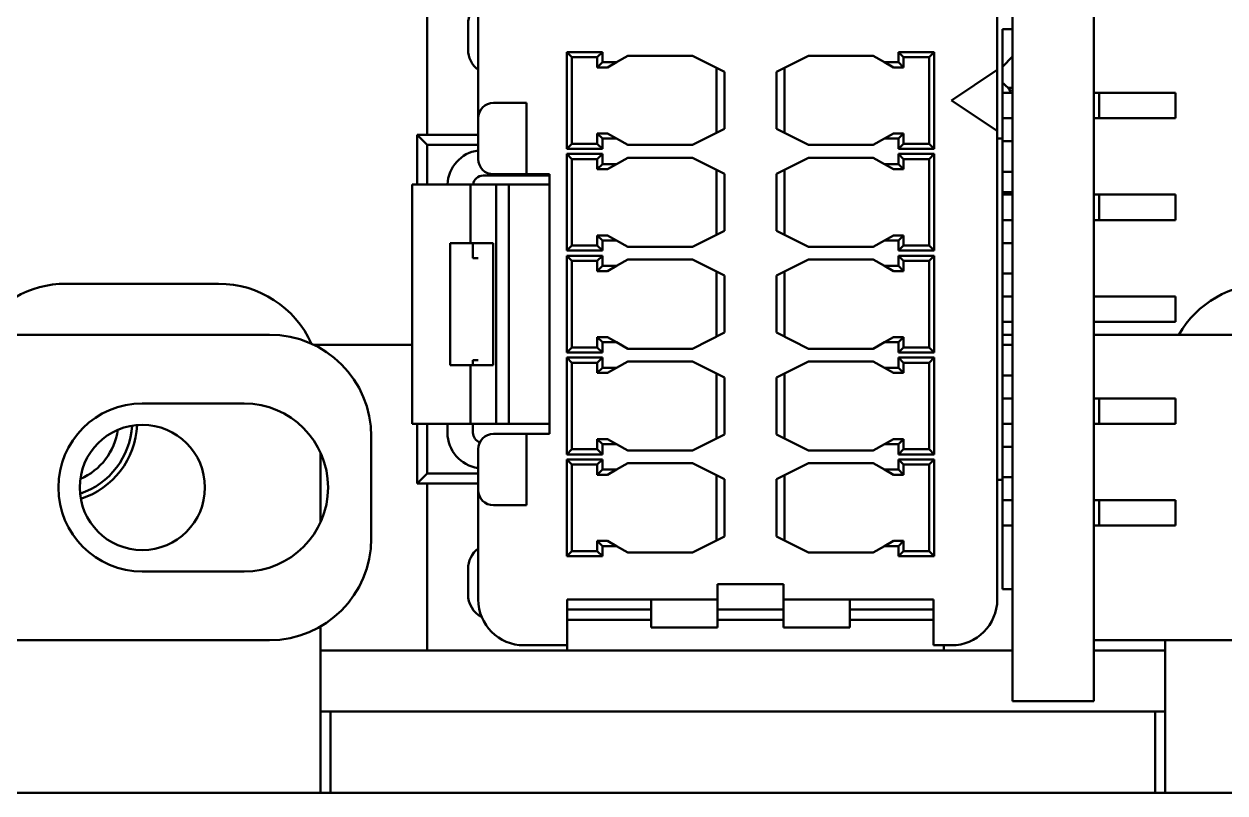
# Model space of a CAD drawing. Header units: millimetres. Extents: x 3100 to 5091, y 868 to 1900.
# Drawn here: x 3480.72 to 3504.32, y 1598.43 to 1613.53 of the extents above; entities that cross this region are included whole.
import ezdxf

# ---------------------------------------------------------------- set-up
doc = ezdxf.new("R2010")
doc.units = ezdxf.units.MM
doc.header["$LTSCALE"] = 1.8
doc.layers.add('외형선(ISO)', color=7, linetype='Continuous', lineweight=50)

msp = doc.modelspace()

# ---------------------------------------------------------------- linework, layer by layer
at = {"layer": '외형선(ISO)'}
for p, q in [((3501.74, 1617.226), (3501.74, 1600.226)), ((3488.64, 1611.351), (3488.64, 1614.626)), ((3500.14, 1613.426), (3500.14, 1614.626)), ((3489.64, 1611.676), (3489.64, 1613.826)), ((3499.84, 1613.826), (3499.84, 1612.626)), ((3489.44, 1613.526), (3489.44, 1613.026)), ((3500.14, 1613.426), (3499.94, 1613.426)), ((3499.94, 1613.426), (3499.94, 1611.276)), ((3500.14, 1611.226), (3500.14, 1613.426)), ((3491.38, 1612.976), (3491.38, 1611.076)), ((3492.08, 1612.976), (3491.38, 1612.976)), ((3491.38, 1612.976), (3491.48, 1612.876)), ((3491.48, 1612.876), (3491.48, 1611.176)), ((3491.98, 1612.876), (3491.48, 1612.876)), ((3492.08, 1612.976), (3491.98, 1612.876)), ((3491.98, 1612.676), (3491.98, 1612.876)), ((3492.08, 1612.776), (3492.08, 1612.976)), ((3492.58, 1612.901), (3492.358, 1612.776)), ((3492.58, 1612.901), (3493.85, 1612.901)), ((3493.85, 1612.901), (3494.48, 1612.586)), ((3495.5, 1612.586), (3496.13, 1612.901)), ((3496.13, 1612.901), (3497.4, 1612.901)), ((3497.622, 1612.776), (3497.4, 1612.901)), ((3497.9, 1612.976), (3497.9, 1612.776)), ((3498.6, 1612.976), (3497.9, 1612.976)), ((3497.9, 1612.976), (3498, 1612.876)), ((3498.5, 1612.876), (3498, 1612.876)), ((3498, 1612.876), (3498, 1612.676)), ((3498.6, 1612.976), (3498.5, 1612.876)), ((3498.5, 1611.176), (3498.5, 1612.876)), ((3498.6, 1611.076), (3498.6, 1612.976)), ((3499.94, 1612.686), (3500.14, 1612.886)), ((3492.08, 1612.776), (3491.98, 1612.676)), ((3492.18, 1612.676), (3491.98, 1612.676)), ((3492.358, 1612.776), (3492.08, 1612.776)), ((3492.358, 1612.776), (3492.18, 1612.676)), ((3494.32, 1612.666), (3494.32, 1611.386)), ((3495.66, 1611.386), (3495.66, 1612.666)), ((3497.9, 1612.776), (3497.622, 1612.776)), ((3497.622, 1612.776), (3497.8, 1612.676)), ((3498, 1612.676), (3497.8, 1612.676)), ((3497.9, 1612.776), (3498, 1612.676)), ((3499.84, 1612.626), (3498.94, 1612.026)), ((3499.84, 1611.426), (3499.84, 1612.626)), ((3494.48, 1612.586), (3494.48, 1611.466)), ((3495.5, 1611.466), (3495.5, 1612.586)), ((3499.94, 1612.176), (3500.14, 1612.176)), ((3500.046, 1612.276), (3500.14, 1612.276)), ((3501.74, 1612.176), (3501.84, 1612.176)), ((3501.84, 1612.176), (3503.34, 1612.176)), ((3501.84, 1611.676), (3501.84, 1612.176)), ((3503.34, 1611.676), (3503.34, 1612.176)), ((3490.24, 1611.976), (3489.94, 1611.976)), ((3490.24, 1611.976), (3490.59, 1611.976)), ((3490.59, 1611.676), (3490.59, 1611.976)), ((3498.94, 1612.026), (3499.84, 1611.426)), ((3489.64, 1610.876), (3489.64, 1611.676)), ((3490.59, 1610.876), (3490.59, 1611.676)), ((3499.94, 1611.676), (3500.14, 1611.676)), ((3501.74, 1611.676), (3501.84, 1611.676)), ((3501.84, 1611.676), (3503.34, 1611.676)), ((3494.48, 1611.466), (3493.85, 1611.151)), ((3496.13, 1611.151), (3495.5, 1611.466)), ((3499.84, 1611.426), (3499.84, 1602.226)), ((3488.64, 1611.151), (3488.44, 1611.351)), ((3488.44, 1610.376), (3488.44, 1611.351)), ((3488.44, 1611.351), (3489.64, 1611.351)), ((3491.38, 1611.076), (3491.48, 1611.176)), ((3491.48, 1611.176), (3491.98, 1611.176)), ((3491.98, 1611.376), (3492.18, 1611.376)), ((3491.98, 1611.176), (3491.98, 1611.376)), ((3492.08, 1611.276), (3491.98, 1611.376)), ((3492.08, 1611.076), (3491.98, 1611.176)), ((3492.08, 1611.276), (3492.358, 1611.276)), ((3492.08, 1611.076), (3492.08, 1611.276)), ((3492.358, 1611.276), (3492.18, 1611.376)), ((3492.358, 1611.276), (3492.58, 1611.151)), ((3497.4, 1611.151), (3497.622, 1611.276)), ((3497.622, 1611.276), (3497.8, 1611.376)), ((3497.622, 1611.276), (3497.9, 1611.276)), ((3497.8, 1611.376), (3498, 1611.376)), ((3497.9, 1611.276), (3498, 1611.376)), ((3497.9, 1611.276), (3497.9, 1611.076)), ((3497.9, 1611.076), (3498, 1611.176)), ((3498, 1611.376), (3498, 1611.176)), ((3498, 1611.176), (3498.5, 1611.176)), ((3498.6, 1611.076), (3498.5, 1611.176)), ((3499.84, 1611.276), (3499.94, 1611.276)), ((3499.94, 1604.576), (3499.94, 1611.276)), ((3499.94, 1611.226), (3500.14, 1611.226)), ((3500.14, 1610.626), (3500.14, 1611.226)), ((3488.64, 1611.151), (3489.64, 1611.151)), ((3488.64, 1610.376), (3488.64, 1611.151)), ((3491.38, 1611.076), (3492.08, 1611.076)), ((3491.38, 1610.976), (3491.38, 1609.076)), ((3492.08, 1610.976), (3491.38, 1610.976)), ((3491.38, 1610.976), (3491.48, 1610.876)), ((3492.08, 1610.976), (3491.98, 1610.876)), ((3492.08, 1610.776), (3492.08, 1610.976)), ((3493.85, 1611.151), (3492.58, 1611.151)), ((3497.4, 1611.151), (3496.13, 1611.151)), ((3497.9, 1611.076), (3498.6, 1611.076)), ((3497.9, 1610.976), (3497.9, 1610.776)), ((3498.6, 1610.976), (3497.9, 1610.976)), ((3497.9, 1610.976), (3498, 1610.876)), ((3498.6, 1610.976), (3498.5, 1610.876)), ((3498.6, 1609.076), (3498.6, 1610.976)), ((3490.59, 1610.576), (3490.59, 1610.876)), ((3491.48, 1610.876), (3491.48, 1609.176)), ((3491.98, 1610.876), (3491.48, 1610.876)), ((3491.98, 1610.676), (3491.98, 1610.876)), ((3492.08, 1610.776), (3491.98, 1610.676)), ((3492.358, 1610.776), (3492.08, 1610.776)), ((3492.358, 1610.776), (3492.18, 1610.676)), ((3492.58, 1610.901), (3492.358, 1610.776)), ((3492.58, 1610.901), (3493.85, 1610.901)), ((3493.85, 1610.901), (3494.48, 1610.586)), ((3495.5, 1610.586), (3496.13, 1610.901)), ((3496.13, 1610.901), (3497.4, 1610.901)), ((3497.622, 1610.776), (3497.4, 1610.901)), ((3497.9, 1610.776), (3497.622, 1610.776)), ((3497.622, 1610.776), (3497.8, 1610.676)), ((3497.9, 1610.776), (3498, 1610.676)), ((3498.5, 1610.876), (3498, 1610.876)), ((3498, 1610.876), (3498, 1610.676)), ((3498.5, 1609.176), (3498.5, 1610.876)), ((3489.737, 1610.551), (3490.59, 1610.551)), ((3489.94, 1610.576), (3490.24, 1610.576)), ((3490.59, 1610.576), (3490.24, 1610.576)), ((3490.59, 1610.576), (3490.59, 1610.551)), ((3490.59, 1610.576), (3491.04, 1610.576)), ((3490.59, 1610.551), (3490.64, 1610.551)), ((3490.64, 1610.576), (3490.64, 1610.551)), ((3490.74, 1610.551), (3490.64, 1610.551)), ((3490.74, 1610.576), (3490.74, 1610.551)), ((3490.74, 1610.551), (3491.04, 1610.551)), ((3491.04, 1605.476), (3491.04, 1610.576)), ((3492.18, 1610.676), (3491.98, 1610.676)), ((3494.32, 1610.666), (3494.32, 1609.386)), ((3494.48, 1610.586), (3494.48, 1609.466)), ((3495.5, 1609.466), (3495.5, 1610.586)), ((3495.66, 1609.386), (3495.66, 1610.666)), ((3498, 1610.676), (3497.8, 1610.676)), ((3499.94, 1610.626), (3500.14, 1610.626)), ((3500.14, 1609.226), (3500.14, 1610.626)), ((3489.49, 1610.376), (3488.34, 1610.376)), ((3488.34, 1610.376), (3488.34, 1605.676)), ((3489.99, 1610.376), (3489.49, 1610.376)), ((3489.49, 1610.376), (3489.49, 1609.226)), ((3489.99, 1605.676), (3489.99, 1610.376)), ((3490.24, 1610.376), (3489.99, 1610.376)), ((3490.387, 1610.376), (3490.24, 1610.376)), ((3490.24, 1610.376), (3490.24, 1605.676)), ((3490.886, 1610.376), (3490.387, 1610.376)), ((3491.04, 1610.376), (3490.886, 1610.376)), ((3499.94, 1610.226), (3500.14, 1610.226)), ((3499.94, 1610.176), (3500.14, 1610.176)), ((3501.74, 1610.176), (3501.84, 1610.176)), ((3501.84, 1610.176), (3503.34, 1610.176)), ((3501.84, 1609.676), (3501.84, 1610.176)), ((3503.34, 1609.676), (3503.34, 1610.176)), ((3499.94, 1609.676), (3500.14, 1609.676)), ((3501.74, 1609.676), (3501.84, 1609.676)), ((3501.84, 1609.676), (3503.34, 1609.676)), ((3491.98, 1609.376), (3492.18, 1609.376)), ((3491.98, 1609.176), (3491.98, 1609.376)), ((3492.08, 1609.276), (3491.98, 1609.376)), ((3492.358, 1609.276), (3492.18, 1609.376)), ((3494.48, 1609.466), (3493.85, 1609.151)), ((3496.13, 1609.151), (3495.5, 1609.466)), ((3497.622, 1609.276), (3497.8, 1609.376)), ((3497.8, 1609.376), (3498, 1609.376)), ((3497.9, 1609.276), (3498, 1609.376)), ((3498, 1609.376), (3498, 1609.176)), ((3489.49, 1609.226), (3489.09, 1609.226)), ((3489.09, 1609.226), (3489.09, 1606.826)), ((3489.936, 1609.226), (3489.49, 1609.226)), ((3489.537, 1609.226), (3489.537, 1608.926)), ((3489.936, 1606.826), (3489.936, 1609.226)), ((3491.38, 1609.076), (3491.48, 1609.176)), ((3491.38, 1609.076), (3492.08, 1609.076)), ((3491.48, 1609.176), (3491.98, 1609.176)), ((3492.08, 1609.076), (3491.98, 1609.176)), ((3492.08, 1609.276), (3492.358, 1609.276)), ((3492.08, 1609.076), (3492.08, 1609.276)), ((3492.358, 1609.276), (3492.58, 1609.151)), ((3493.85, 1609.151), (3492.58, 1609.151)), ((3497.4, 1609.151), (3496.13, 1609.151)), ((3497.4, 1609.151), (3497.622, 1609.276)), ((3497.622, 1609.276), (3497.9, 1609.276)), ((3497.9, 1609.276), (3497.9, 1609.076)), ((3497.9, 1609.076), (3498, 1609.176)), ((3497.9, 1609.076), (3498.6, 1609.076)), ((3498, 1609.176), (3498.5, 1609.176)), ((3498.6, 1609.076), (3498.5, 1609.176)), ((3499.94, 1609.226), (3500.14, 1609.226)), ((3500.14, 1608.626), (3500.14, 1609.226)), ((3489.637, 1608.926), (3489.537, 1608.926)), ((3491.38, 1608.976), (3491.38, 1607.076)), ((3492.08, 1608.976), (3491.38, 1608.976)), ((3491.38, 1608.976), (3491.48, 1608.876)), ((3491.48, 1608.876), (3491.48, 1607.176)), ((3491.98, 1608.876), (3491.48, 1608.876)), ((3492.08, 1608.976), (3491.98, 1608.876)), ((3491.98, 1608.676), (3491.98, 1608.876)), ((3492.08, 1608.776), (3492.08, 1608.976)), ((3492.58, 1608.901), (3492.358, 1608.776)), ((3492.58, 1608.901), (3493.85, 1608.901)), ((3493.85, 1608.901), (3494.48, 1608.586)), ((3495.5, 1608.586), (3496.13, 1608.901)), ((3496.13, 1608.901), (3497.4, 1608.901)), ((3497.622, 1608.776), (3497.4, 1608.901)), ((3497.9, 1608.976), (3497.9, 1608.776)), ((3498.6, 1608.976), (3497.9, 1608.976)), ((3497.9, 1608.976), (3498, 1608.876)), ((3498.5, 1608.876), (3498, 1608.876)), ((3498, 1608.876), (3498, 1608.676)), ((3498.6, 1608.976), (3498.5, 1608.876)), ((3498.5, 1607.176), (3498.5, 1608.876)), ((3498.6, 1607.076), (3498.6, 1608.976)), ((3492.08, 1608.776), (3491.98, 1608.676)), ((3492.18, 1608.676), (3491.98, 1608.676)), ((3492.358, 1608.776), (3492.08, 1608.776)), ((3492.358, 1608.776), (3492.18, 1608.676)), ((3494.32, 1608.666), (3494.32, 1607.386)), ((3494.48, 1608.586), (3494.48, 1607.466)), ((3495.5, 1607.466), (3495.5, 1608.586)), ((3495.66, 1607.386), (3495.66, 1608.666)), ((3497.9, 1608.776), (3497.622, 1608.776)), ((3497.622, 1608.776), (3497.8, 1608.676)), ((3498, 1608.676), (3497.8, 1608.676)), ((3497.9, 1608.776), (3498, 1608.676)), ((3499.94, 1608.626), (3500.14, 1608.626)), ((3500.14, 1607.226), (3500.14, 1608.626)), ((3481.54, 1608.426), (3484.54, 1608.426)), ((3500.14, 1608.176), (3499.94, 1608.176)), ((3503.34, 1608.176), (3501.74, 1608.176)), ((3503.34, 1608.176), (3503.34, 1607.676)), ((3500.14, 1607.676), (3499.94, 1607.676)), ((3503.34, 1607.676), (3501.74, 1607.676)), ((3478.14, 1607.426), (3485.54, 1607.426)), ((3494.48, 1607.466), (3493.85, 1607.151)), ((3496.13, 1607.151), (3495.5, 1607.466)), ((3499.94, 1607.426), (3500.14, 1607.426)), ((3501.74, 1607.426), (3509.14, 1607.426)), ((3486.412, 1607.226), (3488.34, 1607.226)), ((3491.38, 1607.076), (3491.48, 1607.176)), ((3491.48, 1607.176), (3491.98, 1607.176)), ((3491.98, 1607.376), (3492.18, 1607.376)), ((3491.98, 1607.176), (3491.98, 1607.376)), ((3492.08, 1607.276), (3491.98, 1607.376)), ((3492.08, 1607.076), (3491.98, 1607.176)), ((3492.08, 1607.276), (3492.358, 1607.276)), ((3492.08, 1607.076), (3492.08, 1607.276)), ((3492.358, 1607.276), (3492.18, 1607.376)), ((3492.358, 1607.276), (3492.58, 1607.151)), ((3497.4, 1607.151), (3497.622, 1607.276)), ((3497.622, 1607.276), (3497.8, 1607.376)), ((3497.622, 1607.276), (3497.9, 1607.276)), ((3497.8, 1607.376), (3498, 1607.376)), ((3497.9, 1607.276), (3498, 1607.376)), ((3497.9, 1607.276), (3497.9, 1607.076)), ((3497.9, 1607.076), (3498, 1607.176)), ((3498, 1607.376), (3498, 1607.176)), ((3498, 1607.176), (3498.5, 1607.176)), ((3498.6, 1607.076), (3498.5, 1607.176)), ((3499.94, 1607.226), (3500.14, 1607.226)), ((3500.14, 1606.626), (3500.14, 1607.226)), ((3489.537, 1606.926), (3489.537, 1606.826)), ((3489.537, 1606.926), (3489.637, 1606.926)), ((3491.38, 1607.076), (3492.08, 1607.076)), ((3491.38, 1606.976), (3491.38, 1605.076)), ((3492.08, 1606.976), (3491.38, 1606.976)), ((3491.38, 1606.976), (3491.48, 1606.876)), ((3492.08, 1606.976), (3491.98, 1606.876)), ((3492.08, 1606.776), (3492.08, 1606.976)), ((3493.85, 1607.151), (3492.58, 1607.151)), ((3497.4, 1607.151), (3496.13, 1607.151)), ((3497.9, 1607.076), (3498.6, 1607.076)), ((3497.9, 1606.976), (3497.9, 1606.776)), ((3498.6, 1606.976), (3497.9, 1606.976)), ((3497.9, 1606.976), (3498, 1606.876)), ((3498.6, 1606.976), (3498.5, 1606.876)), ((3498.6, 1605.076), (3498.6, 1606.976)), ((3489.49, 1606.826), (3489.09, 1606.826)), ((3489.936, 1606.826), (3489.49, 1606.826)), ((3489.49, 1606.826), (3489.49, 1605.676)), ((3491.48, 1606.876), (3491.48, 1605.176)), ((3491.98, 1606.876), (3491.48, 1606.876)), ((3491.98, 1606.676), (3491.98, 1606.876)), ((3492.08, 1606.776), (3491.98, 1606.676)), ((3492.358, 1606.776), (3492.08, 1606.776)), ((3492.358, 1606.776), (3492.18, 1606.676)), ((3492.58, 1606.901), (3492.358, 1606.776)), ((3492.58, 1606.901), (3493.85, 1606.901)), ((3493.85, 1606.901), (3494.48, 1606.586)), ((3495.5, 1606.586), (3496.13, 1606.901)), ((3496.13, 1606.901), (3497.4, 1606.901)), ((3497.622, 1606.776), (3497.4, 1606.901)), ((3497.9, 1606.776), (3497.622, 1606.776)), ((3497.622, 1606.776), (3497.8, 1606.676)), ((3497.9, 1606.776), (3498, 1606.676)), ((3498.5, 1606.876), (3498, 1606.876)), ((3498, 1606.876), (3498, 1606.676)), ((3498.5, 1605.176), (3498.5, 1606.876)), ((3492.18, 1606.676), (3491.98, 1606.676)), ((3494.32, 1606.666), (3494.32, 1605.386)), ((3494.48, 1606.586), (3494.48, 1605.466)), ((3495.5, 1605.466), (3495.5, 1606.586)), ((3495.66, 1605.386), (3495.66, 1606.666)), ((3498, 1606.676), (3497.8, 1606.676)), ((3499.94, 1606.626), (3500.14, 1606.626)), ((3500.14, 1605.226), (3500.14, 1606.626)), ((3483.04, 1606.076), (3485.04, 1606.076)), ((3499.94, 1606.176), (3500.14, 1606.176)), ((3501.74, 1606.176), (3501.84, 1606.176)), ((3501.84, 1606.176), (3503.34, 1606.176)), ((3501.84, 1605.676), (3501.84, 1606.176)), ((3503.34, 1605.676), (3503.34, 1606.176)), ((3489.49, 1605.676), (3488.34, 1605.676)), ((3488.44, 1604.501), (3488.44, 1605.676)), ((3488.64, 1604.701), (3488.64, 1605.676)), ((3489.037, 1605.501), (3489.037, 1605.676)), ((3489.99, 1605.676), (3489.49, 1605.676)), ((3489.537, 1605.676), (3489.537, 1605.501)), ((3490.24, 1605.676), (3489.99, 1605.676)), ((3490.387, 1605.676), (3490.24, 1605.676)), ((3490.886, 1605.676), (3490.387, 1605.676)), ((3491.04, 1605.676), (3490.886, 1605.676)), ((3499.94, 1605.676), (3500.14, 1605.676)), ((3501.74, 1605.676), (3501.84, 1605.676)), ((3501.84, 1605.676), (3503.34, 1605.676)), ((3487.54, 1603.426), (3487.54, 1605.426)), ((3490.24, 1605.476), (3489.94, 1605.476)), ((3490.24, 1605.476), (3490.59, 1605.476)), ((3490.59, 1605.476), (3491.04, 1605.476)), ((3490.59, 1605.176), (3490.59, 1605.476)), ((3491.98, 1605.376), (3492.18, 1605.376)), ((3491.98, 1605.176), (3491.98, 1605.376)), ((3492.08, 1605.276), (3491.98, 1605.376)), ((3492.08, 1605.276), (3492.358, 1605.276)), ((3492.08, 1605.076), (3492.08, 1605.276)), ((3492.358, 1605.276), (3492.18, 1605.376)), ((3492.358, 1605.276), (3492.58, 1605.151)), ((3494.48, 1605.466), (3493.85, 1605.151)), ((3496.13, 1605.151), (3495.5, 1605.466)), ((3497.4, 1605.151), (3497.622, 1605.276)), ((3497.622, 1605.276), (3497.8, 1605.376)), ((3497.622, 1605.276), (3497.9, 1605.276)), ((3497.8, 1605.376), (3498, 1605.376)), ((3497.9, 1605.276), (3498, 1605.376)), ((3497.9, 1605.276), (3497.9, 1605.076)), ((3498, 1605.376), (3498, 1605.176)), ((3486.54, 1605.114), (3486.54, 1603.739)), ((3489.64, 1605.176), (3489.64, 1604.376)), ((3490.59, 1605.176), (3490.59, 1604.376)), ((3491.38, 1605.076), (3491.48, 1605.176)), ((3491.38, 1605.076), (3492.08, 1605.076)), ((3491.48, 1605.176), (3491.98, 1605.176)), ((3492.08, 1605.076), (3491.98, 1605.176)), ((3493.85, 1605.151), (3492.58, 1605.151)), ((3497.4, 1605.151), (3496.13, 1605.151)), ((3497.9, 1605.076), (3498, 1605.176)), ((3497.9, 1605.076), (3498.6, 1605.076)), ((3498, 1605.176), (3498.5, 1605.176)), ((3498.6, 1605.076), (3498.5, 1605.176)), ((3499.94, 1605.226), (3500.14, 1605.226)), ((3500.14, 1604.626), (3500.14, 1605.226)), ((3491.38, 1604.976), (3491.38, 1603.076)), ((3492.08, 1604.976), (3491.38, 1604.976)), ((3491.38, 1604.976), (3491.48, 1604.876)), ((3491.48, 1604.876), (3491.48, 1603.176)), ((3491.98, 1604.876), (3491.48, 1604.876)), ((3492.08, 1604.976), (3491.98, 1604.876)), ((3491.98, 1604.676), (3491.98, 1604.876)), ((3492.08, 1604.776), (3492.08, 1604.976)), ((3492.58, 1604.901), (3492.358, 1604.776)), ((3492.58, 1604.901), (3493.85, 1604.901)), ((3493.85, 1604.901), (3494.48, 1604.586)), ((3495.5, 1604.586), (3496.13, 1604.901)), ((3496.13, 1604.901), (3497.4, 1604.901)), ((3497.622, 1604.776), (3497.4, 1604.901)), ((3497.9, 1604.976), (3497.9, 1604.776)), ((3498.6, 1604.976), (3497.9, 1604.976)), ((3497.9, 1604.976), (3498, 1604.876)), ((3498.5, 1604.876), (3498, 1604.876)), ((3498, 1604.876), (3498, 1604.676)), ((3498.6, 1604.976), (3498.5, 1604.876)), ((3498.5, 1603.176), (3498.5, 1604.876)), ((3498.6, 1603.076), (3498.6, 1604.976)), ((3488.44, 1604.501), (3488.64, 1604.701)), ((3488.64, 1604.701), (3489.64, 1604.701)), ((3492.08, 1604.776), (3491.98, 1604.676)), ((3492.18, 1604.676), (3491.98, 1604.676)), ((3492.358, 1604.776), (3492.08, 1604.776)), ((3492.358, 1604.776), (3492.18, 1604.676)), ((3494.32, 1604.666), (3494.32, 1603.386)), ((3494.48, 1604.586), (3494.48, 1603.466)), ((3495.5, 1603.466), (3495.5, 1604.586)), ((3495.66, 1603.386), (3495.66, 1604.666)), ((3497.9, 1604.776), (3497.622, 1604.776)), ((3497.622, 1604.776), (3497.8, 1604.676)), ((3498, 1604.676), (3497.8, 1604.676)), ((3497.9, 1604.776), (3498, 1604.676)), ((3499.84, 1604.576), (3499.94, 1604.576)), ((3499.94, 1604.626), (3500.14, 1604.626)), ((3499.94, 1604.576), (3499.94, 1602.426)), ((3500.14, 1602.426), (3500.14, 1604.626)), ((3488.44, 1604.501), (3489.64, 1604.501)), ((3488.64, 1601.226), (3488.64, 1604.501)), ((3489.64, 1602.226), (3489.64, 1604.376)), ((3490.59, 1604.076), (3490.59, 1604.376)), ((3499.94, 1604.176), (3500.14, 1604.176)), ((3501.74, 1604.176), (3501.84, 1604.176)), ((3501.84, 1604.176), (3503.34, 1604.176)), ((3501.84, 1603.676), (3501.84, 1604.176)), ((3503.34, 1603.676), (3503.34, 1604.176)), ((3489.94, 1604.076), (3490.24, 1604.076)), ((3490.59, 1604.076), (3490.24, 1604.076)), ((3499.94, 1603.676), (3500.14, 1603.676)), ((3501.74, 1603.676), (3501.84, 1603.676)), ((3501.84, 1603.676), (3503.34, 1603.676)), ((3494.48, 1603.466), (3493.85, 1603.151)), ((3496.13, 1603.151), (3495.5, 1603.466)), ((3491.38, 1603.076), (3491.48, 1603.176)), ((3491.48, 1603.176), (3491.98, 1603.176)), ((3491.98, 1603.376), (3492.18, 1603.376)), ((3492.08, 1603.276), (3491.98, 1603.376)), ((3491.98, 1603.176), (3491.98, 1603.376)), ((3492.08, 1603.076), (3491.98, 1603.176)), ((3492.08, 1603.276), (3492.358, 1603.276)), ((3492.08, 1603.076), (3492.08, 1603.276)), ((3492.358, 1603.276), (3492.18, 1603.376)), ((3492.358, 1603.276), (3492.58, 1603.151)), ((3493.85, 1603.151), (3492.58, 1603.151)), ((3497.4, 1603.151), (3496.13, 1603.151)), ((3497.4, 1603.151), (3497.622, 1603.276)), ((3497.622, 1603.276), (3497.8, 1603.376)), ((3497.622, 1603.276), (3497.9, 1603.276)), ((3497.8, 1603.376), (3498, 1603.376)), ((3497.9, 1603.276), (3498, 1603.376)), ((3497.9, 1603.276), (3497.9, 1603.076)), ((3497.9, 1603.076), (3498, 1603.176)), ((3498, 1603.376), (3498, 1603.176)), ((3498, 1603.176), (3498.5, 1603.176)), ((3498.6, 1603.076), (3498.5, 1603.176)), ((3491.38, 1603.076), (3492.08, 1603.076)), ((3497.9, 1603.076), (3498.6, 1603.076)), ((3485.04, 1602.776), (3483.04, 1602.776)), ((3489.44, 1602.826), (3489.44, 1602.326)), ((3495.64, 1602.526), (3494.34, 1602.526)), ((3494.34, 1602.526), (3494.34, 1602.226)), ((3495.64, 1602.226), (3495.64, 1602.526)), ((3494.34, 1602.226), (3491.39, 1602.226)), ((3491.39, 1601.326), (3491.39, 1602.226)), ((3493.04, 1601.676), (3493.04, 1602.226)), ((3494.34, 1602.226), (3494.34, 1601.676)), ((3498.59, 1602.226), (3495.64, 1602.226)), ((3495.64, 1601.676), (3495.64, 1602.226)), ((3496.94, 1602.226), (3496.94, 1601.676)), ((3498.59, 1601.326), (3498.59, 1602.226)), ((3500.14, 1602.426), (3499.94, 1602.426)), ((3500.14, 1601.226), (3500.14, 1602.426)), ((3492.19, 1602.026), (3491.39, 1602.026)), ((3492.19, 1602.026), (3493.04, 1602.026)), ((3494.34, 1602.026), (3495.64, 1602.026)), ((3496.94, 1602.026), (3497.99, 1602.026)), ((3498.59, 1602.026), (3497.99, 1602.026)), ((3492.19, 1601.826), (3491.39, 1601.826)), ((3492.19, 1601.826), (3493.04, 1601.826)), ((3494.34, 1601.826), (3495.64, 1601.826)), ((3496.94, 1601.826), (3497.99, 1601.826)), ((3498.59, 1601.826), (3497.99, 1601.826)), ((3486.54, 1601.694), (3486.54, 1599.426)), ((3494.34, 1601.676), (3493.04, 1601.676)), ((3496.94, 1601.676), (3495.64, 1601.676)), ((3478.14, 1601.426), (3485.54, 1601.426)), ((3491.39, 1601.326), (3490.54, 1601.326)), ((3491.39, 1601.226), (3491.39, 1601.326)), ((3498.94, 1601.326), (3498.59, 1601.326)), ((3498.79, 1601.226), (3498.79, 1601.326)), ((3501.74, 1601.426), (3509.14, 1601.426)), ((3503.14, 1601.426), (3503.14, 1599.426)), ((3486.54, 1601.226), (3488.64, 1601.226)), ((3488.64, 1601.226), (3491.39, 1601.226)), ((3491.39, 1601.226), (3492.19, 1601.226)), ((3492.19, 1601.226), (3497.99, 1601.226)), ((3497.99, 1601.226), (3498.79, 1601.226)), ((3498.79, 1601.226), (3500.14, 1601.226)), ((3500.14, 1600.226), (3500.14, 1601.226)), ((3501.74, 1601.226), (3503.14, 1601.226)), ((3500.14, 1600.226), (3501.74, 1600.226)), ((3486.54, 1600.026), (3486.74, 1600.026)), ((3486.74, 1600.026), (3486.74, 1599.426)), ((3502.94, 1600.026), (3486.74, 1600.026)), ((3502.94, 1599.426), (3502.94, 1600.026)), ((3502.94, 1600.026), (3503.14, 1600.026)), ((3486.54, 1599.426), (3486.54, 1598.426)), ((3486.74, 1598.426), (3486.74, 1599.426)), ((3502.94, 1599.426), (3502.94, 1598.426)), ((3503.14, 1598.426), (3503.14, 1599.426)), ((3479.54, 1598.426), (3486.54, 1598.426)), ((3486.74, 1598.426), (3486.54, 1598.426)), ((3486.74, 1598.426), (3502.94, 1598.426)), ((3503.14, 1598.426), (3502.94, 1598.426)), ((3503.14, 1598.426), (3510.14, 1598.426))]:
    msp.add_line(p, q, dxfattribs=at)
msp.add_circle((3483.04, 1604.426), 1.23, dxfattribs=at)
for centre, radius, start, end in [((3489.94, 1613.526), 0.5, 126.0029, 180), ((3489.94, 1613.026), 0.5, 180, 233.1301), ((3499.59, 1611.886), 0.6, 28.9033, 54.3147), ((3489.94, 1611.676), 0.3, 90, 180), ((3489.737, 1610.351), 0.7, 97.965, 177.9533), ((3489.94, 1610.876), 0.3, 180, 270), ((3489.737, 1610.351), 0.2, 90, 172.8192), ((3481.54, 1606.426), 2, 90, 150), ((3484.54, 1606.426), 2, 24.2952, 90), ((3505.14, 1606.426), 2, 90, 150), ((3485.54, 1605.426), 2, 0, 90), ((3483.04, 1604.426), 1.65, 90, 270), ((3485.04, 1604.426), 1.65, 270, 90), ((3481.34, 1605.726), 1.5, 288.5257, 356.6636), ((3481.34, 1605.726), 1.23, 293.0894, 352.0999), ((3481.34, 1605.726), 1.6, 287.8659, 357.3234), ((3489.737, 1605.501), 0.7, 180, 262.035), ((3489.737, 1605.501), 0.2, 180, 251.1699), ((3489.94, 1605.176), 0.3, 90, 180), ((3489.94, 1604.376), 0.3, 180, 270), ((3485.54, 1603.426), 2, 270, 0), ((3489.94, 1602.826), 0.5, 126.8699, 180), ((3489.94, 1602.326), 0.5, 180, 242.3363), ((3490.54, 1602.226), 0.9, 180, 270), ((3498.94, 1602.226), 0.9, 270, 0)]:
    msp.add_arc(centre, radius, start, end, dxfattribs=at)

doc.saveas('drawing.dxf')
